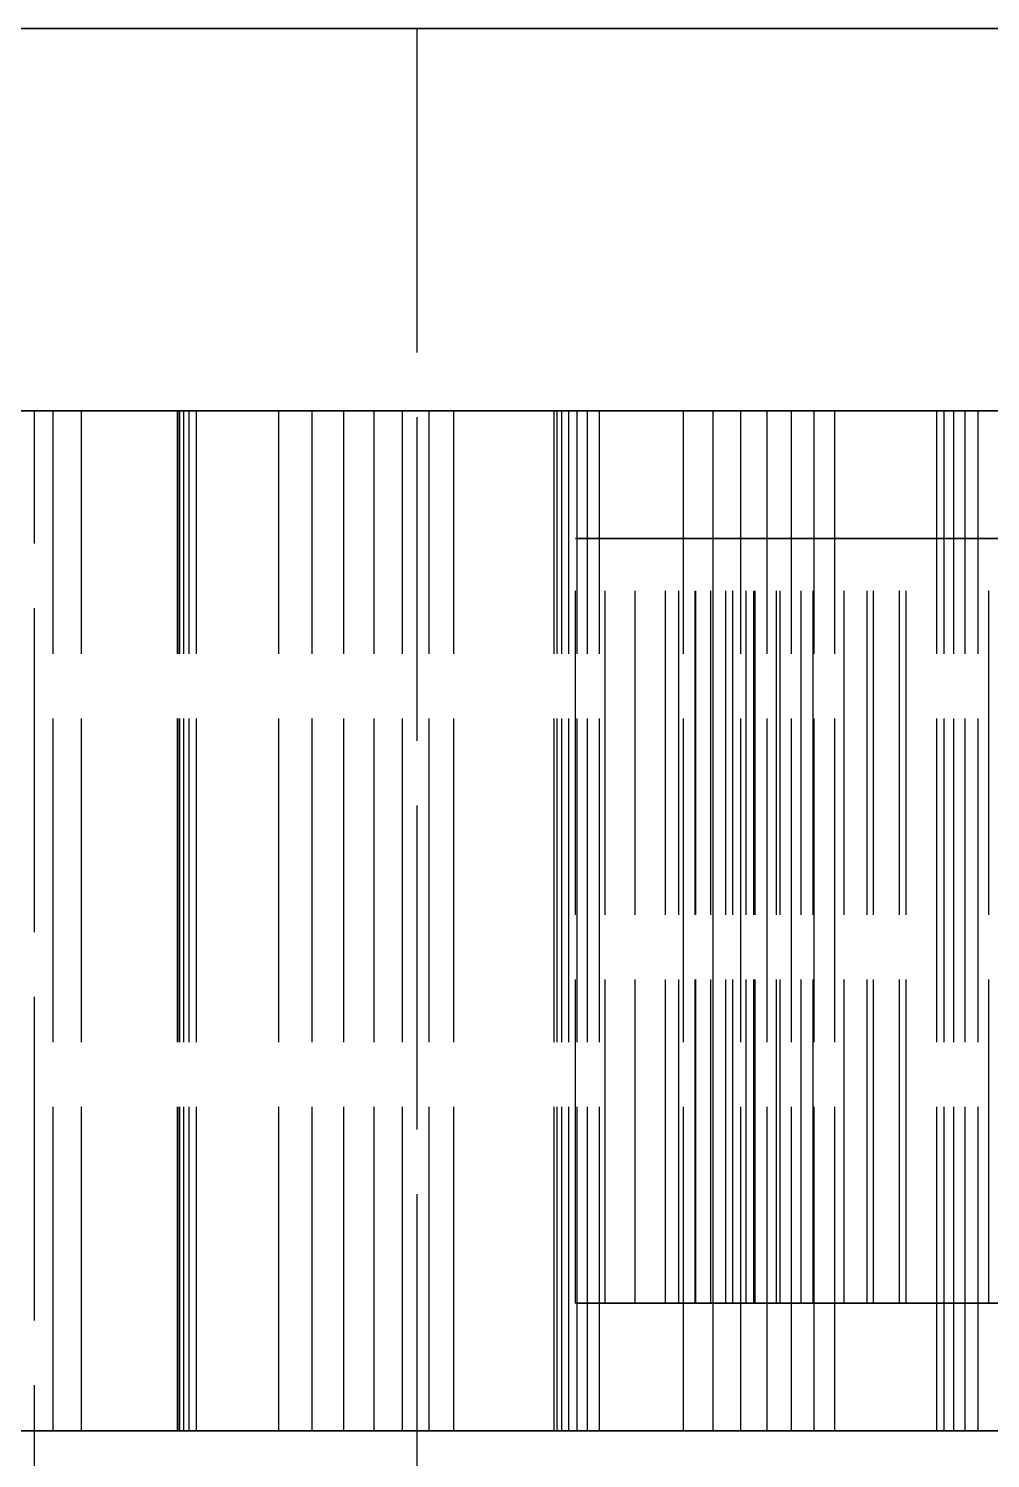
# Model space of a CAD drawing. Header units: millimetres. Extents: x -25 to 138, y -20 to 129.
# Drawn here: x 76.36 to 80.13, y 39.89 to 45.5 of the extents above; entities that cross this region are included whole.
import ezdxf

# ---------------------------------------------------------------- set-up
doc = ezdxf.new("R2010")
doc.units = ezdxf.units.MM
doc.linetypes.add('DASHED', pattern=[1.524, 1.27, -0.254])
doc.layers.add('HIDDEN', color=8, linetype='DASHED')
doc.layers.add('VISIBLE', color=7, linetype='CONTINUOUS')

msp = doc.modelspace()

# ---------------------------------------------------------------- linework, layer by layer
at = {"layer": 'HIDDEN'}
for points in [[(91.52381, 45.5), (90.7619, 45.5), (90, 45.5), (89.2381, 45.5), (88.47619, 45.5), (87.71429, 45.5), (86.95238, 45.5), (86.19048, 45.5), (85.42857, 45.5), (84.66667, 45.5), (83.90476, 45.5), (83.14286, 45.5), (82.38095, 45.5), (81.61905, 45.5), (80.85714, 45.5), (80.09524, 45.5), (79.33333, 45.5), (78.57143, 45.5), (77.80952, 45.5), (77.04762, 45.5), (76.28571, 45.5)], [(80.23429, 45.5), (80.10349, 45.5), (79.9727, 45.5), (79.8419, 45.5), (79.71111, 45.5), (79.58032, 45.5), (79.44952, 45.5), (79.31873, 45.5), (79.18794, 45.5), (79.05714, 45.5), (78.92635, 45.5), (78.79556, 45.5), (78.66476, 45.5), (78.53397, 45.5), (78.40317, 45.5), (78.27238, 45.5), (78.14159, 45.5), (78.01079, 45.5), (77.88, 45.5)], [(77.88, 45.5), (77.9454, 45.5), (78.01079, 45.5), (78.07619, 45.5), (78.14159, 45.5), (78.20698, 45.5), (78.27238, 45.5), (78.33778, 45.5), (78.40317, 45.5), (78.46857, 45.5), (78.53397, 45.5), (78.59937, 45.5), (78.66476, 45.5), (78.73016, 45.5), (78.79556, 45.5), (78.86095, 45.5), (78.92635, 45.5), (78.99175, 45.5), (79.05714, 45.5), (79.12254, 45.5), (79.18794, 45.5), (79.25333, 45.5), (79.31873, 45.5), (79.38413, 45.5), (79.44952, 45.5), (79.51492, 45.5), (79.58032, 45.5), (79.64571, 45.5), (79.71111, 45.5), (79.77651, 45.5), (79.8419, 45.5), (79.9073, 45.5), (79.9727, 45.5), (80.0381, 45.5), (80.10349, 45.5), (80.16889, 45.5)], [(77.88, 45.5), (77.88, 13)], [(91.42857, 44), (90.73016, 44), (90.03175, 44), (89.33333, 44), (88.63492, 44), (87.93651, 44), (87.2381, 44), (86.53968, 44), (85.84127, 44), (85.14286, 44), (84.44444, 44), (83.74603, 44), (83.04762, 44), (82.34921, 44), (81.65079, 44), (80.95238, 44), (80.25397, 44), (79.55556, 44), (78.85714, 44), (78.15873, 44), (77.46032, 44), (76.7619, 44), (76.06349, 44)], [(76.06349, 44), (76.4127, 44), (76.7619, 44), (77.11111, 44), (77.46032, 44), (77.80952, 44), (78.15873, 44), (78.50794, 44), (78.85714, 44), (79.20635, 44), (79.55556, 44), (79.90476, 44), (80.25397, 44), (80.60317, 44), (80.95238, 44), (81.30159, 44), (81.65079, 44), (82, 44)], [(86.55357, 44), (85.94643, 44), (85.33929, 44), (84.73214, 44), (84.125, 44), (83.51786, 44), (82.91071, 44), (82.30357, 44), (81.69643, 44), (81.08929, 44), (80.48214, 44), (79.875, 44), (79.26786, 44), (78.66071, 44), (78.05357, 44), (77.44643, 44), (76.83929, 44), (76.23214, 44)], [(76.23214, 44), (76.53571, 44), (76.83929, 44), (77.14286, 44), (77.44643, 44), (77.75, 44), (78.05357, 44), (78.35714, 44), (78.66071, 44), (78.96429, 44), (79.26786, 44), (79.57143, 44), (79.875, 44), (80.17857, 44), (80.48214, 44), (80.78571, 44), (81.08929, 44), (81.39286, 44), (81.69643, 44), (82, 44)], [(76.45325, 44), (76.33378, 44)], [(76.33378, 44), (76.45325, 44)], [(80.30508, 44), (80.12667, 44), (79.94825, 44), (79.76984, 44), (79.59143, 44), (79.41302, 44), (79.2346, 44), (79.05619, 44), (78.87778, 44), (78.69937, 44), (78.52095, 44), (78.34254, 44), (78.16413, 44), (77.98571, 44), (77.8073, 44), (77.62889, 44), (77.45048, 44), (77.27206, 44), (77.09365, 44), (76.91524, 44), (76.73683, 44), (76.55841, 44), (76.38, 44)], [(76.38, 44), (76.46921, 44), (76.55841, 44), (76.64762, 44), (76.73683, 44), (76.82603, 44), (76.91524, 44), (77.00444, 44), (77.09365, 44), (77.18286, 44), (77.27206, 44), (77.36127, 44), (77.45048, 44), (77.53968, 44), (77.62889, 44), (77.7181, 44), (77.8073, 44), (77.89651, 44), (77.98571, 44), (78.07492, 44), (78.16413, 44), (78.25333, 44), (78.34254, 44), (78.43175, 44), (78.52095, 44), (78.61016, 44), (78.69937, 44), (78.78857, 44), (78.87778, 44), (78.96698, 44), (79.05619, 44), (79.1454, 44), (79.2346, 44), (79.32381, 44), (79.41302, 44), (79.50222, 44), (79.59143, 44), (79.68063, 44), (79.76984, 44), (79.85905, 44), (79.94825, 44), (80.03746, 44), (80.12667, 44), (80.21587, 44)], [(76.38, 13), (76.38, 44)], [(76.56497, 44), (76.45325, 44)], [(76.45325, 44), (76.56497, 44)], [(76.45325, 40), (76.45325, 44)], [(76.45325, 40), (76.45325, 44)], [(76.9487, 44), (76.56497, 44)], [(76.56497, 44), (76.9487, 44)], [(76.56497, 40), (76.56497, 44)], [(76.56497, 40), (76.56497, 44)], [(76.9427, 44), (76.94173, 44)], [(76.94173, 44), (76.9487, 44)], [(76.9487, 44), (76.94173, 44)], [(76.94173, 44), (76.9427, 44)], [(76.94173, 40), (76.94173, 44)], [(76.94173, 40), (76.94173, 44)], [(76.95095, 44), (76.9427, 44)], [(76.9427, 44), (76.95095, 44)], [(76.9427, 40), (76.9427, 44)], [(76.9427, 40), (76.9427, 44)], [(76.9487, 40), (76.9487, 44)], [(76.9487, 40), (76.9487, 44)], [(76.96602, 44), (76.95095, 44)], [(76.95095, 44), (76.96602, 44)], [(76.95095, 40), (76.95095, 44)], [(76.95095, 40), (76.95095, 44)], [(76.98756, 44), (76.96602, 44)], [(76.96602, 44), (76.98756, 44)], [(76.96602, 40), (76.96602, 44)], [(76.96602, 40), (76.96602, 44)], [(77.01533, 44), (76.98756, 44)], [(76.98756, 44), (77.01533, 44)], [(76.98756, 40), (76.98756, 44)], [(76.98756, 40), (76.98756, 44)], [(77.33849, 44), (77.01533, 44)], [(77.01533, 44), (77.33849, 44)], [(77.01533, 40), (77.01533, 44)], [(77.01533, 40), (77.01533, 44)], [(77.46942, 44), (77.33849, 44)], [(77.33849, 44), (77.46942, 44)], [(77.33849, 40), (77.33849, 44)], [(77.33849, 40), (77.33849, 44)], [(77.5943, 44), (77.46942, 44)], [(77.46942, 44), (77.5943, 44)], [(77.46942, 40), (77.46942, 44)], [(77.46942, 40), (77.46942, 44)], [(77.71282, 44), (77.5943, 44)], [(77.5943, 44), (77.71282, 44)], [(77.5943, 40), (77.5943, 44)], [(77.5943, 40), (77.5943, 44)], [(77.82459, 44), (77.71282, 44)], [(77.71282, 44), (77.82459, 44)], [(77.71282, 40), (77.71282, 44)], [(77.71282, 40), (77.71282, 44)], [(77.92909, 44), (77.82459, 44)], [(77.82459, 44), (77.92909, 44)], [(77.82459, 40), (77.82459, 44)], [(77.82459, 40), (77.82459, 44)], [(78.02562, 44), (77.92909, 44)], [(77.92909, 44), (78.02562, 44)], [(77.92909, 40), (77.92909, 44)], [(77.92909, 40), (77.92909, 44)], [(78.41958, 44), (78.02562, 44)], [(78.02562, 44), (78.41958, 44)], [(78.02562, 40), (78.02562, 44)], [(78.02562, 40), (78.02562, 44)], [(78.43059, 44), (78.41958, 44)], [(78.41958, 44), (78.43059, 44)], [(78.41958, 40), (78.41958, 44)], [(78.41958, 40), (78.41958, 44)], [(78.44973, 44), (78.43059, 44)], [(78.43059, 44), (78.44973, 44)], [(78.43059, 40), (78.43059, 44)], [(78.43059, 40), (78.43059, 44)], [(78.47631, 44), (78.44973, 44)], [(78.44973, 44), (78.47631, 44)], [(78.44973, 40), (78.44973, 44)], [(78.44973, 40), (78.44973, 44)], [(78.50984, 44), (78.47631, 44)], [(78.47631, 44), (78.50984, 44)], [(78.47631, 40), (78.47631, 44)], [(78.47631, 40), (78.47631, 44)], [(78.54997, 44), (78.50984, 44)], [(78.50984, 44), (78.54997, 44)], [(78.50984, 40), (78.50984, 44)], [(78.50984, 40), (78.50984, 44)], [(78.59643, 44), (78.54997, 44)], [(78.54997, 44), (78.59643, 44)], [(78.54997, 40), (78.54997, 44)], [(78.54997, 40), (78.54997, 44)], [(78.92669, 44), (78.59643, 44)], [(78.59643, 44), (78.92669, 44)], [(78.59643, 40), (78.59643, 44)], [(78.59643, 40), (78.59643, 44)], [(79.04243, 44), (78.92669, 44)], [(78.92669, 44), (79.04243, 44)], [(78.92669, 40), (78.92669, 44)], [(78.92669, 40), (78.92669, 44)], [(79.15194, 44), (79.04243, 44)], [(79.04243, 44), (79.15194, 44)], [(79.04243, 40), (79.04243, 44)], [(79.04243, 40), (79.04243, 44)], [(79.25493, 44), (79.15194, 44)], [(79.15194, 44), (79.25493, 44)], [(79.15194, 40), (79.15194, 44)], [(79.15194, 40), (79.15194, 44)], [(79.35101, 44), (79.25493, 44)], [(79.25493, 44), (79.35101, 44)], [(79.25493, 40), (79.25493, 44)], [(79.25493, 40), (79.25493, 44)], [(79.43967, 44), (79.35101, 44)], [(79.35101, 44), (79.43967, 44)], [(79.35101, 40), (79.35101, 44)], [(79.35101, 40), (79.35101, 44)], [(79.52018, 44), (79.43967, 44)], [(79.43967, 44), (79.52018, 44)], [(79.43967, 40), (79.43967, 44)], [(79.43967, 40), (79.43967, 44)], [(79.92101, 44), (79.52018, 44)], [(79.52018, 44), (79.92101, 44)], [(79.52018, 40), (79.52018, 44)], [(79.52018, 40), (79.52018, 44)], [(79.94991, 44), (79.92101, 44)], [(79.92101, 44), (79.94991, 44)], [(79.92101, 40), (79.92101, 44)], [(79.92101, 40), (79.92101, 44)], [(79.98706, 44), (79.94991, 44)], [(79.94991, 44), (79.98706, 44)], [(79.94991, 40), (79.94991, 44)], [(79.94991, 40), (79.94991, 44)], [(80.03173, 44), (79.98706, 44)], [(79.98706, 44), (80.03173, 44)], [(79.98706, 40), (79.98706, 44)], [(79.98706, 40), (79.98706, 44)], [(80.08344, 44), (80.03173, 44)], [(80.03173, 44), (80.08344, 44)], [(80.03173, 40), (80.03173, 44)], [(80.03173, 40), (80.03173, 44)], [(80.14181, 44), (80.08344, 44)], [(80.08344, 44), (80.14181, 44)], [(80.08344, 40), (80.08344, 44)], [(80.08344, 40), (80.08344, 44)], [(78.50227, 43.5), (78.6194, 43.5)], [(78.6194, 43.5), (78.50227, 43.5)], [(78.50227, 40.5), (78.50227, 43.5)], [(78.50227, 40.5), (78.50227, 43.5)], [(78.6194, 43.5), (78.73758, 43.5)], [(78.73758, 43.5), (78.6194, 43.5)], [(78.6194, 40.5), (78.6194, 43.5)], [(78.6194, 40.5), (78.6194, 43.5)], [(78.73758, 43.5), (78.85621, 43.5)], [(78.85621, 43.5), (78.73758, 43.5)], [(78.73758, 40.5), (78.73758, 43.5)], [(78.73758, 40.5), (78.73758, 43.5)], [(78.85621, 43.5), (78.97466, 43.5)], [(78.97466, 43.5), (78.85621, 43.5)], [(78.85621, 40.5), (78.85621, 43.5)], [(78.85621, 40.5), (78.85621, 43.5)], [(78.90786, 43.5), (79.03389, 43.5)], [(78.97227, 43.5), (78.90786, 43.5)], [(78.90786, 43.5), (78.97227, 43.5)], [(79.03389, 43.5), (78.90786, 43.5)], [(78.90786, 40.5), (78.90786, 43.5)], [(78.90786, 40.5), (78.90786, 43.5)], [(79.04302, 43.5), (78.97227, 43.5)], [(78.97227, 43.5), (79.04302, 43.5)], [(78.97227, 40.5), (78.97227, 43.5)], [(78.97227, 40.5), (78.97227, 43.5)], [(78.97466, 43.5), (79.09218, 43.5)], [(79.09218, 43.5), (78.97466, 43.5)], [(78.97466, 40.5), (78.97466, 43.5)], [(78.97466, 40.5), (78.97466, 43.5)], [(79.03389, 43.5), (79.17237, 43.5)], [(79.17237, 43.5), (79.03389, 43.5)], [(79.03389, 40.5), (79.03389, 43.5)], [(79.03389, 40.5), (79.03389, 43.5)], [(79.11986, 43.5), (79.04302, 43.5)], [(79.04302, 43.5), (79.11986, 43.5)], [(79.04302, 40.5), (79.04302, 43.5)], [(79.04302, 40.5), (79.04302, 43.5)], [(79.09218, 43.5), (79.20752, 43.5)], [(79.20752, 43.5), (79.09218, 43.5)], [(79.09218, 40.5), (79.09218, 43.5)], [(79.09218, 40.5), (79.09218, 43.5)], [(79.20268, 43.5), (79.11986, 43.5)], [(79.11986, 43.5), (79.20268, 43.5)], [(79.11986, 40.5), (79.11986, 43.5)], [(79.11986, 40.5), (79.11986, 43.5)], [(79.17237, 43.5), (79.30631, 43.5)], [(79.30631, 43.5), (79.17237, 43.5)], [(79.17237, 40.5), (79.17237, 43.5)], [(79.17237, 40.5), (79.17237, 43.5)], [(79.29169, 43.5), (79.20268, 43.5)], [(79.20268, 43.5), (79.29169, 43.5)], [(79.20268, 40.5), (79.20268, 43.5)], [(79.20268, 40.5), (79.20268, 43.5)], [(79.20752, 43.5), (79.64741, 43.5)], [(79.64741, 43.5), (79.20752, 43.5)], [(79.20752, 40.5), (79.20752, 43.5)], [(79.20752, 40.5), (79.20752, 43.5)], [(79.38848, 43.5), (79.29169, 43.5)], [(79.29169, 43.5), (79.38848, 43.5)], [(79.29169, 40.5), (79.29169, 43.5)], [(79.29169, 40.5), (79.29169, 43.5)], [(79.30631, 43.5), (79.43494, 43.5)], [(79.43494, 43.5), (79.30631, 43.5)], [(79.30631, 40.5), (79.30631, 43.5)], [(79.30631, 40.5), (79.30631, 43.5)], [(79.79986, 43.5), (79.38848, 43.5)], [(79.38848, 43.5), (79.79986, 43.5)], [(79.38848, 40.5), (79.38848, 43.5)], [(79.38848, 40.5), (79.38848, 43.5)], [(79.43494, 43.5), (79.55727, 43.5)], [(79.55727, 43.5), (79.43494, 43.5)], [(79.43494, 40.5), (79.43494, 43.5)], [(79.43494, 40.5), (79.43494, 43.5)], [(79.55727, 43.5), (79.67182, 43.5)], [(79.67182, 43.5), (79.55727, 43.5)], [(79.55727, 40.5), (79.55727, 43.5)], [(79.55727, 40.5), (79.55727, 43.5)], [(79.64741, 43.5), (79.79986, 43.5)], [(79.79986, 43.5), (79.64741, 43.5)], [(79.64741, 40.5), (79.64741, 43.5)], [(79.64741, 40.5), (79.64741, 43.5)], [(79.67182, 43.5), (79.7748, 43.5)], [(79.7748, 43.5), (79.67182, 43.5)], [(79.67182, 40.5), (79.67182, 43.5)], [(79.67182, 40.5), (79.67182, 43.5)], [(79.7748, 43.5), (80.12533, 43.5)], [(80.12533, 43.5), (79.7748, 43.5)], [(79.7748, 40.5), (79.7748, 43.5)], [(79.7748, 40.5), (79.7748, 43.5)], [(79.79986, 40.5), (79.79986, 43.5)], [(79.79986, 40.5), (79.79986, 43.5)], [(80.12533, 43.5), (80.54184, 43.5)], [(80.54184, 43.5), (80.12533, 43.5)], [(80.12533, 40.5), (80.12533, 43.5)], [(80.12533, 40.5), (80.12533, 43.5)], [(78.50227, 40.5), (78.6194, 40.5)], [(78.6194, 40.5), (78.50227, 40.5)], [(78.6194, 40.5), (78.73758, 40.5)], [(78.73758, 40.5), (78.6194, 40.5)], [(78.73758, 40.5), (78.85621, 40.5)], [(78.85621, 40.5), (78.73758, 40.5)], [(78.85621, 40.5), (78.97466, 40.5)], [(78.97466, 40.5), (78.85621, 40.5)], [(78.90786, 40.5), (79.03389, 40.5)], [(78.97227, 40.5), (78.90786, 40.5)], [(78.90786, 40.5), (78.97227, 40.5)], [(79.03389, 40.5), (78.90786, 40.5)], [(79.04302, 40.5), (78.97227, 40.5)], [(78.97227, 40.5), (79.04302, 40.5)], [(78.97466, 40.5), (79.09218, 40.5)], [(79.09218, 40.5), (78.97466, 40.5)], [(79.03389, 40.5), (79.17237, 40.5)], [(79.17237, 40.5), (79.03389, 40.5)], [(79.11986, 40.5), (79.04302, 40.5)], [(79.04302, 40.5), (79.11986, 40.5)], [(79.09218, 40.5), (79.20752, 40.5)], [(79.20752, 40.5), (79.09218, 40.5)], [(79.20268, 40.5), (79.11986, 40.5)], [(79.11986, 40.5), (79.20268, 40.5)], [(79.17237, 40.5), (79.30631, 40.5)], [(79.30631, 40.5), (79.17237, 40.5)], [(79.29169, 40.5), (79.20268, 40.5)], [(79.20268, 40.5), (79.29169, 40.5)], [(79.20752, 40.5), (79.64741, 40.5)], [(79.64741, 40.5), (79.20752, 40.5)], [(79.38848, 40.5), (79.29169, 40.5)], [(79.29169, 40.5), (79.38848, 40.5)], [(79.30631, 40.5), (79.43494, 40.5)], [(79.43494, 40.5), (79.30631, 40.5)], [(79.79986, 40.5), (79.38848, 40.5)], [(79.38848, 40.5), (79.79986, 40.5)], [(79.43494, 40.5), (79.55727, 40.5)], [(79.55727, 40.5), (79.43494, 40.5)], [(79.55727, 40.5), (79.67182, 40.5)], [(79.67182, 40.5), (79.55727, 40.5)], [(79.64741, 40.5), (79.79986, 40.5)], [(79.79986, 40.5), (79.64741, 40.5)], [(79.67182, 40.5), (79.7748, 40.5)], [(79.7748, 40.5), (79.67182, 40.5)], [(79.7748, 40.5), (80.12533, 40.5)], [(80.12533, 40.5), (79.7748, 40.5)], [(80.12533, 40.5), (80.54184, 40.5)], [(80.54184, 40.5), (80.12533, 40.5)], [(86.55357, 40), (85.94643, 40), (85.33929, 40), (84.73214, 40), (84.125, 40), (83.51786, 40), (82.91071, 40), (82.30357, 40), (81.69643, 40), (81.08929, 40), (80.48214, 40), (79.875, 40), (79.26786, 40), (78.66071, 40), (78.05357, 40), (77.44643, 40), (76.83929, 40), (76.23214, 40)], [(76.23214, 40), (76.53571, 40), (76.83929, 40), (77.14286, 40), (77.44643, 40), (77.75, 40), (78.05357, 40), (78.35714, 40), (78.66071, 40), (78.96429, 40), (79.26786, 40), (79.57143, 40), (79.875, 40), (80.17857, 40), (80.48214, 40), (80.78571, 40), (81.08929, 40), (81.39286, 40), (81.69643, 40), (82, 40)], [(76.45325, 40), (76.33378, 40)], [(76.33378, 40), (76.45325, 40)], [(76.56497, 40), (76.45325, 40)], [(76.45325, 40), (76.56497, 40)], [(76.9487, 40), (76.56497, 40)], [(76.56497, 40), (76.9487, 40)], [(76.9427, 40), (76.94173, 40)], [(76.94173, 40), (76.9487, 40)], [(76.9487, 40), (76.94173, 40)], [(76.94173, 40), (76.9427, 40)], [(76.95095, 40), (76.9427, 40)], [(76.9427, 40), (76.95095, 40)], [(76.96602, 40), (76.95095, 40)], [(76.95095, 40), (76.96602, 40)], [(76.98756, 40), (76.96602, 40)], [(76.96602, 40), (76.98756, 40)], [(77.01533, 40), (76.98756, 40)], [(76.98756, 40), (77.01533, 40)], [(77.33849, 40), (77.01533, 40)], [(77.01533, 40), (77.33849, 40)], [(77.46942, 40), (77.33849, 40)], [(77.33849, 40), (77.46942, 40)], [(77.5943, 40), (77.46942, 40)], [(77.46942, 40), (77.5943, 40)], [(77.71282, 40), (77.5943, 40)], [(77.5943, 40), (77.71282, 40)], [(77.82459, 40), (77.71282, 40)], [(77.71282, 40), (77.82459, 40)], [(77.92909, 40), (77.82459, 40)], [(77.82459, 40), (77.92909, 40)], [(78.02562, 40), (77.92909, 40)], [(77.92909, 40), (78.02562, 40)], [(78.41958, 40), (78.02562, 40)], [(78.02562, 40), (78.41958, 40)], [(78.43059, 40), (78.41958, 40)], [(78.41958, 40), (78.43059, 40)], [(78.44973, 40), (78.43059, 40)], [(78.43059, 40), (78.44973, 40)], [(78.47631, 40), (78.44973, 40)], [(78.44973, 40), (78.47631, 40)], [(78.50984, 40), (78.47631, 40)], [(78.47631, 40), (78.50984, 40)], [(78.54997, 40), (78.50984, 40)], [(78.50984, 40), (78.54997, 40)], [(78.59643, 40), (78.54997, 40)], [(78.54997, 40), (78.59643, 40)], [(78.92669, 40), (78.59643, 40)], [(78.59643, 40), (78.92669, 40)], [(79.04243, 40), (78.92669, 40)], [(78.92669, 40), (79.04243, 40)], [(79.15194, 40), (79.04243, 40)], [(79.04243, 40), (79.15194, 40)], [(79.25493, 40), (79.15194, 40)], [(79.15194, 40), (79.25493, 40)], [(79.35101, 40), (79.25493, 40)], [(79.25493, 40), (79.35101, 40)], [(79.43967, 40), (79.35101, 40)], [(79.35101, 40), (79.43967, 40)], [(79.52018, 40), (79.43967, 40)], [(79.43967, 40), (79.52018, 40)], [(79.92101, 40), (79.52018, 40)], [(79.52018, 40), (79.92101, 40)], [(79.94991, 40), (79.92101, 40)], [(79.92101, 40), (79.94991, 40)], [(79.98706, 40), (79.94991, 40)], [(79.94991, 40), (79.98706, 40)], [(80.03173, 40), (79.98706, 40)], [(79.98706, 40), (80.03173, 40)], [(80.08344, 40), (80.03173, 40)], [(80.03173, 40), (80.08344, 40)], [(80.14181, 40), (80.08344, 40)], [(80.08344, 40), (80.14181, 40)]]:
    msp.add_lwpolyline(points, dxfattribs=at)
at = {"layer": 'VISIBLE'}
msp.add_lwpolyline([(76.28571, 45.5), (76.66667, 45.5), (77.04762, 45.5), (77.42857, 45.5), (77.80952, 45.5), (78.19048, 45.5), (78.57143, 45.5), (78.95238, 45.5), (79.33333, 45.5), (79.71429, 45.5), (80.09524, 45.5), (80.47619, 45.5), (80.85714, 45.5), (81.2381, 45.5), (81.61905, 45.5), (82, 45.5)], dxfattribs=at)

doc.saveas('drawing.dxf')
